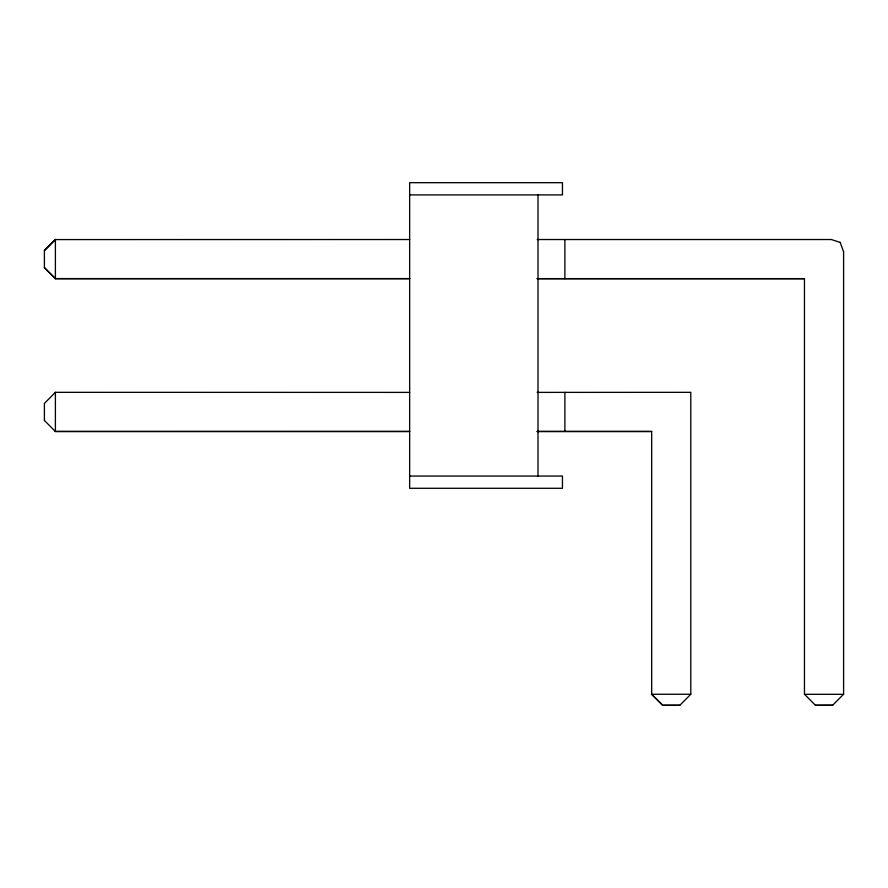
<?xml version="1.0" encoding="UTF-8"?>
<svg xmlns="http://www.w3.org/2000/svg" width="888" height="888" viewBox="0 0 888 888"><rect width="100%" height="100%" fill="white"/><g stroke="black" fill="none" stroke-linecap="round" stroke-linejoin="round"><path stroke-width="1.33" d="M55.4 278.699L55.4 239.416L44.4 250.494L44.4 267.721L55.4 278.721L409.646 278.699M44.4 250.605L55.4 239.527M537.173 431.446L651.67 431.446L651.67 694.316L662.681 705.316L679.797 705.316L690.797 694.261L690.797 392.329L537.173 392.385M804.461 694.205L815.484 705.316L832.6 705.316L843.6 694.205M409.646 194.905L562.448 194.905L562.448 182.684L409.646 182.684L409.646 488.289L562.448 488.289L562.448 476.057L409.646 476.057M55.4 239.582L409.646 239.527M537.173 239.527L831.379 239.527L840.126 242.402M409.646 278.588L55.4 278.588L44.4 267.61M537.173 278.643L804.461 278.643L804.461 694.316L843.6 694.316L843.6 251.693M537.173 278.699L804.461 278.699M409.646 392.385L55.4 392.329L44.4 403.407L44.4 420.512M55.4 431.446L409.646 431.446M44.4 420.457L55.4 431.513L409.646 431.501M537.173 431.501L651.67 431.501M690.797 694.261L651.67 694.261L662.681 705.261L679.797 705.261M815.484 705.261L832.6 705.205M840.126 242.291L843.6 251.804M564.89 239.582L564.89 278.699M564.89 392.329L564.89 431.446M538.006 194.905L538.006 476.057M55.4 392.274L55.4 431.501"/></g></svg>
